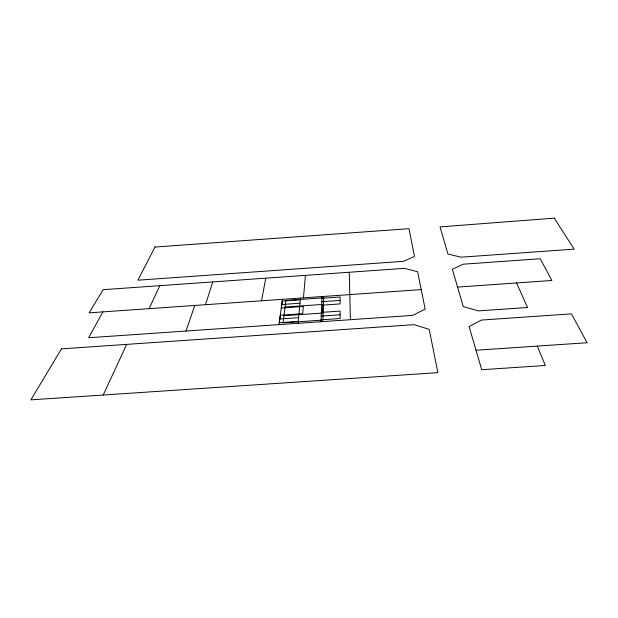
<?xml version="1.0" encoding="UTF-8"?>
<svg xmlns="http://www.w3.org/2000/svg" width="618" height="618" viewBox="0 0 618 618"><rect width="100%" height="100%" fill="white"/><g stroke="black" fill="none" stroke-linecap="round" stroke-linejoin="round"><path stroke-width="0.93" d="M321.005 321.723L322.048 296.547M303.469 297.845L305.446 275.358M298.092 323.307L300.456 298.054M278.981 324.628L282.488 299.313M261.538 300.773L265.786 278.17M205.462 304.705L212.77 281.924M186.003 331.039L194.755 305.446M103.206 395.026L126.667 344.388M149.131 308.645L159.838 285.671M102.92 311.874L88.644 337.752L412.592 315.404L425.161 309.193L417.637 271.758L404.635 268.336L103.098 289.688L89.162 312.847L421.221 289.603M457.567 287.084L551.866 280.479L540.225 258.741L463.268 264.195L452.368 269.301L463.261 306.582L478.486 310.885L527.54 307.501L516.563 282.944M300.294 299.769L282.256 301.028L281.298 308.019L303.307 306.482L302.696 313.689L280.309 315.25L279.29 322.727L298.27 321.414M321.97 298.247L340.07 296.98L340.085 303.917L321.684 305.199M281.777 304.496L299.969 303.222M321.831 301.692L340.078 300.418M285.053 307.053L322.928 304.411L322.581 313.04L283.948 315.721M321.391 312.391L340.101 311.093L340.116 318.517L321.082 319.838M279.807 318.958L298.625 317.652M321.236 316.084L340.109 314.771M476.045 350.236L587.1 342.735L571.472 313.867L481.399 320.047L469.101 326.605L481.723 369.719L545.346 365.47L537.266 346.095M349.247 272.26L350.406 319.691M323.701 297.799L322.874 320.078L283.036 322.835L285.902 300.441L323.701 297.799M154.94 247.046L137.945 280.193L403.43 261.329L414.524 256.455L408.992 228.691L154.94 247.046M61.476 348.853L30.9 399.854L437.892 372.654L429.178 329.34L414.153 324.666L61.476 348.853M554.284 218.146L440.055 226.899L447.895 254.021L461.028 257.188L574.153 249.147L554.284 218.146"/></g></svg>
